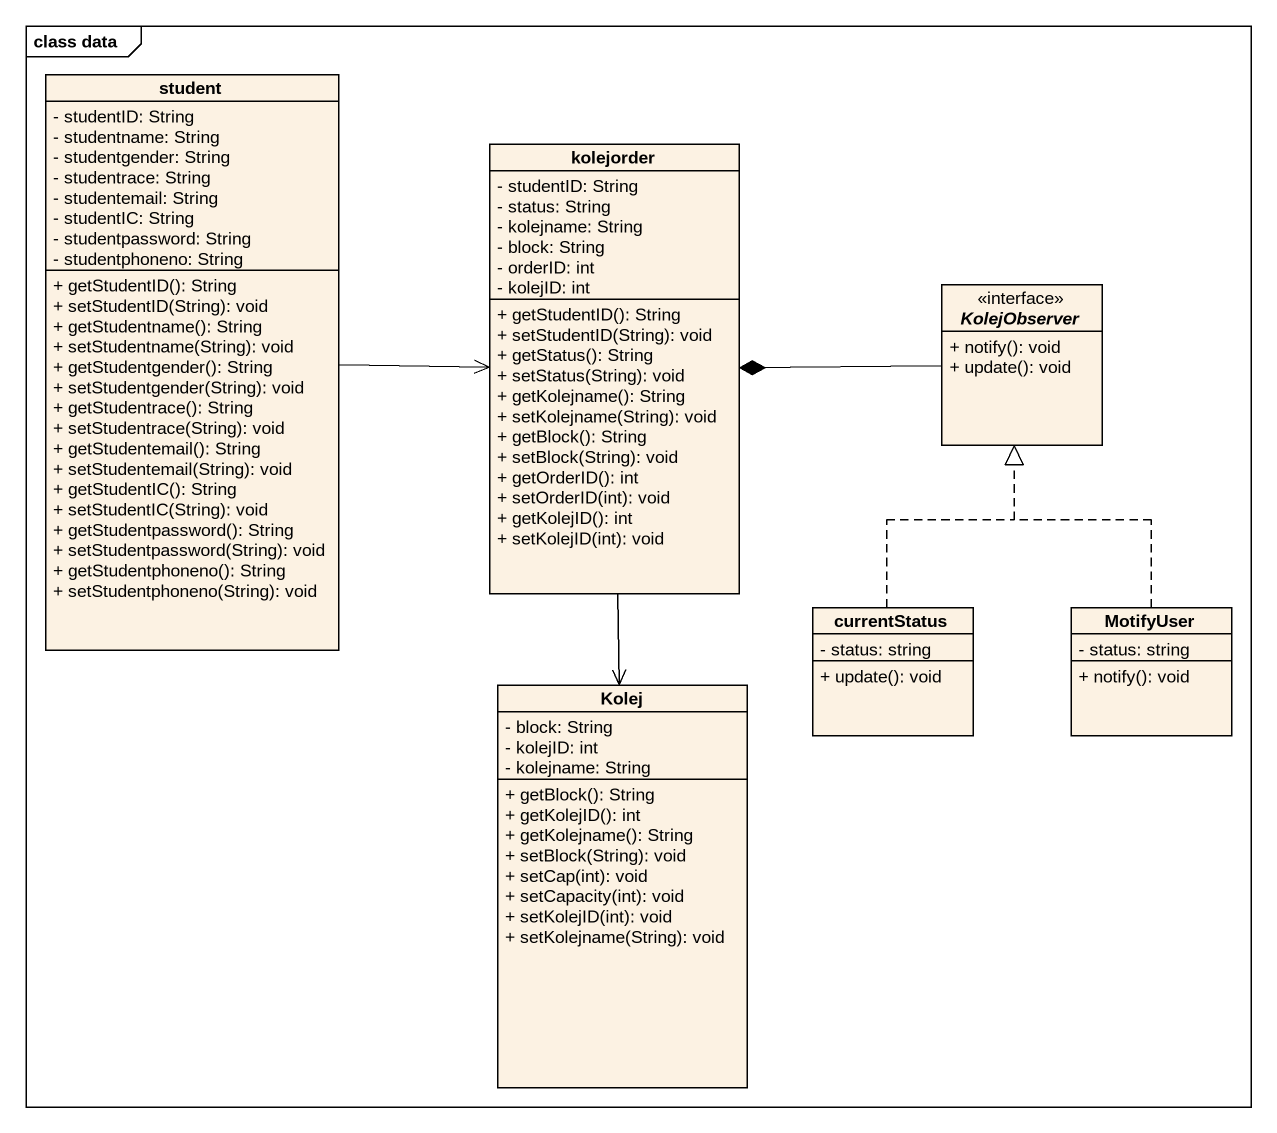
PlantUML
@startuml
mainframe class data
hide circle
hide empty members
skinparam classAttributeIconSize 0
class student {
  - studentID: String
  - studentname: String
  - studentgender: String
  - studentrace: String
  - studentemail: String
  - studentIC: String
  - studentpassword: String
  - studentphoneno: String
  + getStudentID(): String
  + setStudentID(String): void
  + getStudentname(): String
  + setStudentname(String): void
  + getStudentgender(): String
  + setStudentgender(String): void
  + getStudentrace(): String
  + setStudentrace(String): void
  + getStudentemail(): String
  + setStudentemail(String): void
  + getStudentIC(): String
  + setStudentIC(String): void
  + getStudentpassword(): String
  + setStudentpassword(String): void
  + getStudentphoneno(): String
  + setStudentphoneno(String): void
}
class kolejorder {
  - studentID: String
  - status: String
  - kolejname: String
  - block: String
  - orderID: int
  - kolejID: int
  + getStudentID(): String
  + setStudentID(String): void
  + getStatus(): String
  + setStatus(String): void
  + getKolejname(): String
  + setKolejname(String): void
  + getBlock(): String
  + setBlock(String): void
  + getOrderID(): int
  + setOrderID(int): void
  + getKolejID(): int
  + setKolejID(int): void
}
interface KolejObserver {
  + notify(): void
  + update(): void
}
class currentStatus {
  - status: string
  + update(): void
}
class MotifyUser {
  - status: string
  + notify(): void
}
class Kolej {
  - block: String
  - kolejID: int
  - kolejname: String
  + getBlock(): String
  + getKolejID(): int
  + getKolejname(): String
  + setBlock(String): void
  + setCap(int): void
  + setCapacity(int): void
  + setKolejID(int): void
  + setKolejname(String): void
}
student -right-> kolejorder
kolejorder --> Kolej
KolejObserver -left-* kolejorder
currentStatus .up.|> KolejObserver
MotifyUser .up.|> KolejObserver
@enduml
